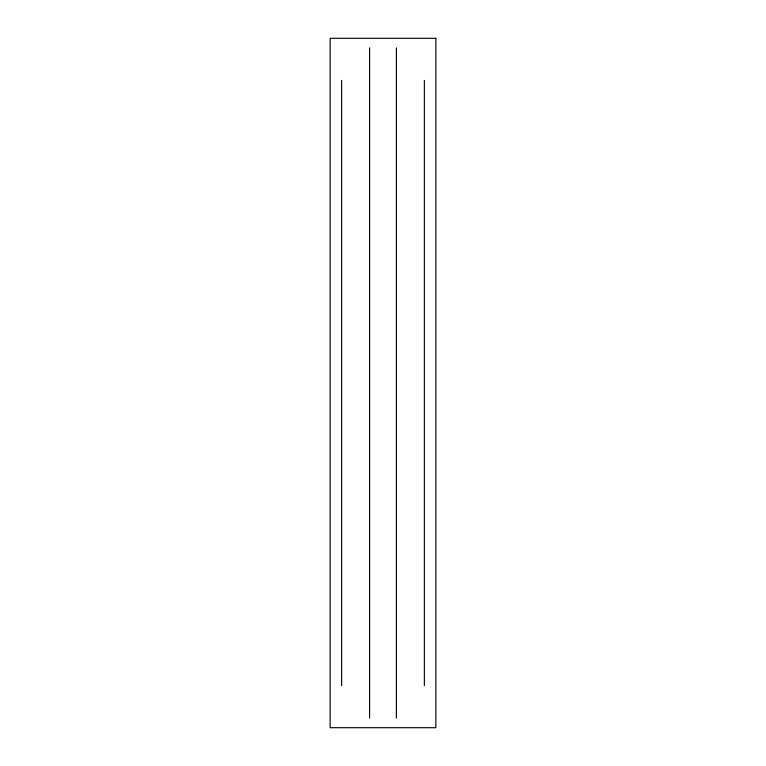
<?xml version="1.0" encoding="UTF-8"?>
<svg xmlns="http://www.w3.org/2000/svg" width="766" height="766" viewBox="0 0 766 766"><rect width="100%" height="100%" fill="white"/><g stroke="black" fill="none" stroke-linecap="round" stroke-linejoin="round"><path stroke-width="1.15" d="M424.364 80.43L424.364 685.57M396.405 47.875L396.405 718.125M369.595 47.875L369.595 718.125M341.636 80.43L341.636 685.57M435.854 38.3L330.146 38.3L330.146 727.7L435.854 727.7L435.854 38.3"/></g></svg>
